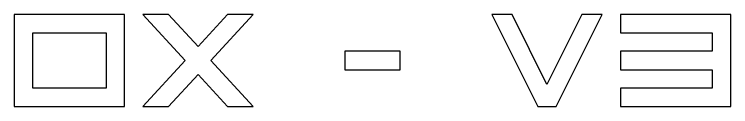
# Model space of a CAD drawing. Header units: millimetres. Extents: x -1099 to 2075, y -1295 to 1553.
# Drawn here: x -10.3 to 168.5, y -502.4 to -479.4 of the extents above; entities that cross this region are included whole.
import ezdxf

# ---------------------------------------------------------------- set-up
doc = ezdxf.new("R2010")
doc.units = ezdxf.units.MM
doc.header["$MEASUREMENT"] = 0
doc.layers.add('layer 1', color=7, linetype='Continuous')

msp = doc.modelspace()

# ---------------------------------------------------------------- linework, layer by layer
at = {"layer": 'layer 1', "color": 7}
for points, knots in [([(17.198, -502.3648), (17.198, -502.3648), (-10.3186, -502.3648), (-10.3186, -502.3648), (-10.3186, -502.3648), (-10.3186, -502.3648), (-10.3186, -479.4342), (-10.3186, -479.4342), (-10.3186, -479.4342), (-10.3186, -479.4342), (17.198, -479.4342), (17.198, -479.4342), (17.198, -479.4342), (17.198, -479.4342), (17.198, -502.3648), (17.198, -502.3648)], [0, 0, 0, 0, 0.2, 0.2, 0.2, 0.2, 0.4, 0.4, 0.4, 0.4, 0.6, 0.6, 0.6, 0.6, 1, 1, 1, 1]), ([(49.3008, -502.3648), (49.3008, -502.3648), (42.8803, -502.3648), (42.8803, -502.3648), (42.8803, -502.3648), (42.8803, -502.3648), (35.5425, -494.385), (35.5425, -494.385), (35.5425, -494.385), (35.5425, -494.385), (28.2047, -502.3648), (28.2047, -502.3648), (28.2047, -502.3648), (28.2047, -502.3648), (21.7842, -502.3648), (21.7842, -502.3648), (21.7842, -502.3648), (21.7842, -502.3648), (32.3322, -490.8995), (32.3322, -490.8995), (32.3322, -490.8995), (32.3322, -490.8995), (21.7842, -479.4342), (21.7842, -479.4342), (21.7842, -479.4342), (21.7842, -479.4342), (28.2047, -479.4342), (28.2047, -479.4342), (28.2047, -479.4342), (28.2047, -479.4342), (35.5425, -487.4141), (35.5425, -487.4141), (35.5425, -487.4141), (35.5425, -487.4141), (42.8803, -479.4342), (42.8803, -479.4342), (42.8803, -479.4342), (42.8803, -479.4342), (49.3008, -479.4342), (49.3008, -479.4342), (49.3008, -479.4342), (49.3008, -479.4342), (38.7528, -490.8995), (38.7528, -490.8995), (38.7528, -490.8995), (38.7528, -490.8995), (49.3008, -502.3648), (49.3008, -502.3648)], [0, 0, 0, 0, 0.07692308, 0.07692308, 0.07692308, 0.07692308, 0.15384615, 0.15384615, 0.15384615, 0.15384615, 0.23076923, 0.23076923, 0.23076923, 0.23076923, 0.30769231, 0.30769231, 0.30769231, 0.30769231, 0.38461538, 0.38461538, 0.38461538, 0.38461538, 0.46153846, 0.46153846, 0.46153846, 0.46153846, 0.53846154, 0.53846154, 0.53846154, 0.53846154, 0.61538462, 0.61538462, 0.61538462, 0.61538462, 0.69230769, 0.69230769, 0.69230769, 0.69230769, 0.76923077, 0.76923077, 0.76923077, 0.76923077, 0.84615385, 0.84615385, 0.84615385, 0.84615385, 1, 1, 1, 1]), ([(136.4368, -479.4342), (136.4368, -479.4342), (124.9715, -502.3648), (124.9715, -502.3648), (124.9715, -502.3648), (124.9715, -502.3648), (120.3854, -502.3648), (120.3854, -502.3648), (120.3854, -502.3648), (120.3854, -502.3648), (108.9202, -479.4342), (108.9202, -479.4342), (108.9202, -479.4342), (108.9202, -479.4342), (113.9649, -479.4342), (113.9649, -479.4342), (113.9649, -479.4342), (113.9649, -479.4342), (122.6785, -496.8691), (122.6785, -496.8691), (122.6785, -496.8691), (122.6785, -496.8691), (131.3921, -479.4342), (131.3921, -479.4342), (131.3921, -479.4342), (131.3921, -479.4342), (136.4368, -479.4342), (136.4368, -479.4342)], [0, 0, 0, 0, 0.125, 0.125, 0.125, 0.125, 0.25, 0.25, 0.25, 0.25, 0.375, 0.375, 0.375, 0.375, 0.5, 0.5, 0.5, 0.5, 0.625, 0.625, 0.625, 0.625, 0.75, 0.75, 0.75, 0.75, 1, 1, 1, 1]), ([(168.5396, -502.3648), (168.5396, -502.3648), (141.023, -502.3648), (141.023, -502.3648), (141.023, -502.3648), (141.023, -502.3648), (141.023, -497.7787), (141.023, -497.7787), (141.023, -497.7787), (141.023, -497.7787), (163.9535, -497.7787), (163.9535, -497.7787), (163.9535, -497.7787), (163.9535, -497.7787), (163.9535, -493.1926), (163.9535, -493.1926), (163.9535, -493.1926), (163.9535, -493.1926), (141.023, -493.1926), (141.023, -493.1926), (141.023, -493.1926), (141.023, -493.1926), (141.023, -488.6065), (141.023, -488.6065), (141.023, -488.6065), (141.023, -488.6065), (163.9535, -488.6065), (163.9535, -488.6065), (163.9535, -488.6065), (163.9535, -488.6065), (163.9535, -484.0204), (163.9535, -484.0204), (163.9535, -484.0204), (163.9535, -484.0204), (141.023, -484.0204), (141.023, -484.0204), (141.023, -484.0204), (141.023, -484.0204), (141.023, -479.4342), (141.023, -479.4342), (141.023, -479.4342), (141.023, -479.4342), (168.5396, -479.4342), (168.5396, -479.4342), (168.5396, -479.4342), (168.5396, -479.4342), (168.5396, -502.3648), (168.5396, -502.3648)], [0, 0, 0, 0, 0.07692308, 0.07692308, 0.07692308, 0.07692308, 0.15384615, 0.15384615, 0.15384615, 0.15384615, 0.23076923, 0.23076923, 0.23076923, 0.23076923, 0.30769231, 0.30769231, 0.30769231, 0.30769231, 0.38461538, 0.38461538, 0.38461538, 0.38461538, 0.46153846, 0.46153846, 0.46153846, 0.46153846, 0.53846154, 0.53846154, 0.53846154, 0.53846154, 0.61538462, 0.61538462, 0.61538462, 0.61538462, 0.69230769, 0.69230769, 0.69230769, 0.69230769, 0.76923077, 0.76923077, 0.76923077, 0.76923077, 0.84615385, 0.84615385, 0.84615385, 0.84615385, 1, 1, 1, 1]), ([(12.6119, -497.7787), (12.6119, -497.7787), (12.6119, -484.0204), (12.6119, -484.0204), (12.6119, -484.0204), (12.6119, -484.0204), (-5.7325, -484.0204), (-5.7325, -484.0204), (-5.7325, -484.0204), (-5.7325, -484.0204), (-5.7325, -497.7787), (-5.7325, -497.7787), (-5.7325, -497.7787), (-5.7325, -497.7787), (12.6119, -497.7787), (12.6119, -497.7787)], [0, 0, 0, 0, 0.2, 0.2, 0.2, 0.2, 0.4, 0.4, 0.4, 0.4, 0.6, 0.6, 0.6, 0.6, 1, 1, 1, 1]), ([(85.9897, -493.1926), (85.9897, -493.1926), (72.2314, -493.1926), (72.2314, -493.1926), (72.2314, -493.1926), (72.2314, -493.1926), (72.2314, -488.6065), (72.2314, -488.6065), (72.2314, -488.6065), (72.2314, -488.6065), (85.9897, -488.6065), (85.9897, -488.6065), (85.9897, -488.6065), (85.9897, -488.6065), (85.9897, -493.1926), (85.9897, -493.1926)], [0, 0, 0, 0, 0.2, 0.2, 0.2, 0.2, 0.4, 0.4, 0.4, 0.4, 0.6, 0.6, 0.6, 0.6, 1, 1, 1, 1])]:
    msp.add_open_spline(points, degree=3, knots=knots, dxfattribs=at)

doc.saveas('drawing.dxf')
